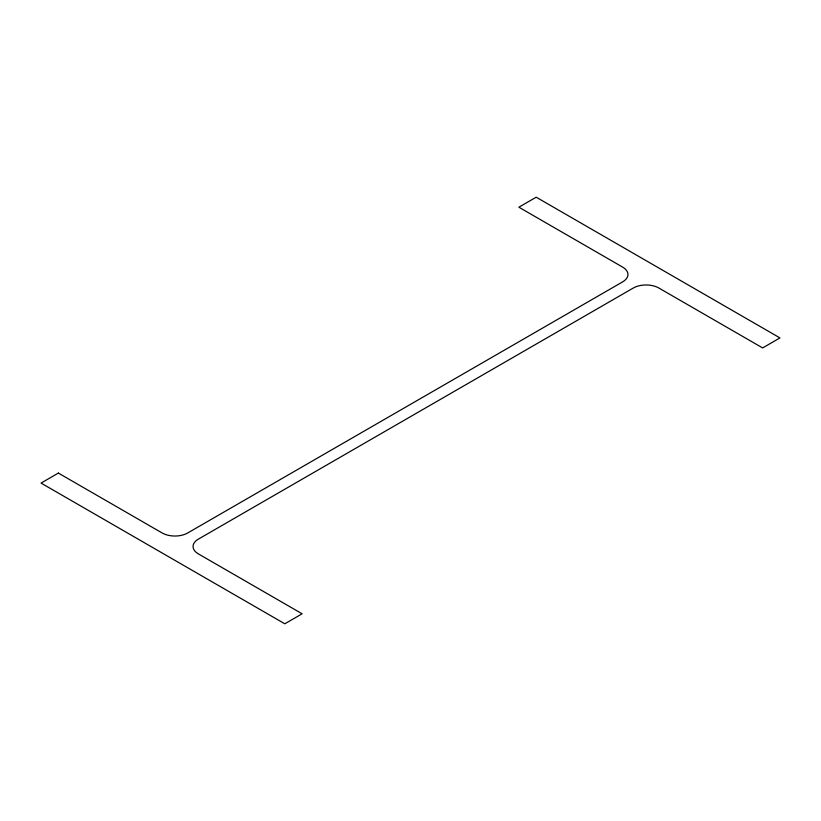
<?xml version="1.0" encoding="UTF-8"?>
<svg xmlns="http://www.w3.org/2000/svg" width="821" height="821" viewBox="0 0 821 821"><rect width="100%" height="100%" fill="white"/><g stroke="black" fill="none" stroke-linecap="round" stroke-linejoin="round"><path stroke-width="1.23" d="M58.373 473.07L41.05 483.076L284.805 623.796L302.128 613.8L198.343 553.877A18.062 10.427 0 0 1 198.343 539.14L633.309 288.017A18.062 10.427 0 0 1 658.842 288.017L762.627 347.93L779.95 337.924L536.195 197.204L518.872 207.2L622.657 267.123A18.062 10.427 0 0 1 622.657 281.86L187.691 532.983A18.062 10.427 0 0 1 162.158 532.983L58.373 473.07"/></g></svg>
